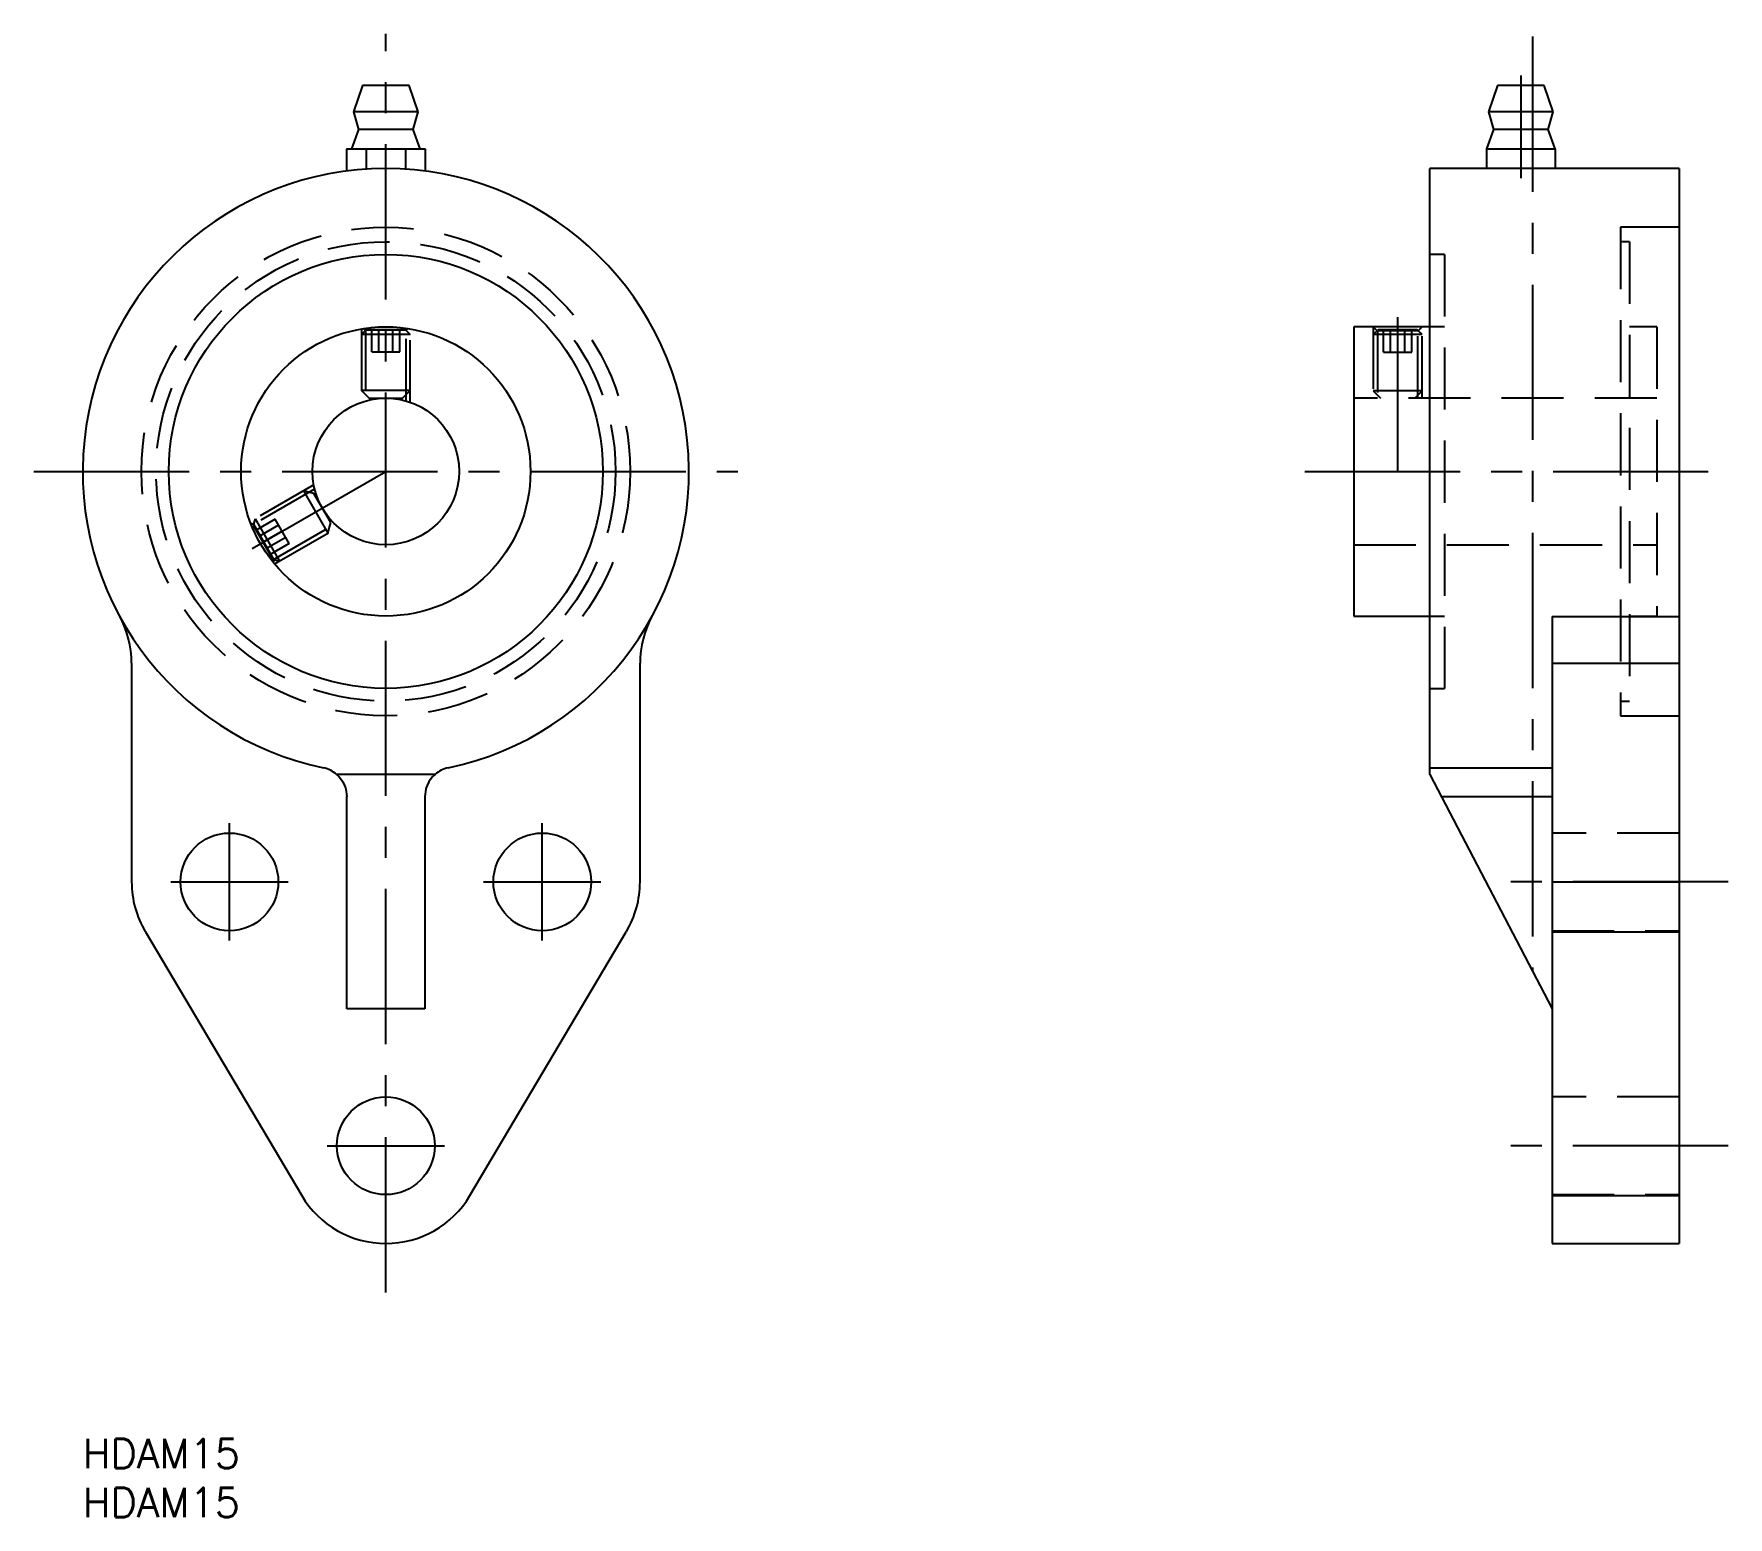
# Model space of a CAD drawing. Extents: x -5 to 168, y -8 to 144.
import ezdxf

# ---------------------------------------------------------------- set-up
doc = ezdxf.new("R2010")
doc.units = 0
doc.header["$LTSCALE"] = 0.5
doc.linetypes.add('CENTER', pattern=[50.8, 31.75, -6.35, 6.35, -6.35])
doc.linetypes.add('DASHED', pattern=[19.05, 12.7, -6.35])
for name, color, linetype in [('MSM_CENTER', 1, 'CENTER'), ('MSM_CONTINUOUS', 7, 'CONTINUOUS'), ('MSM_DASHED', 4, 'DASHED'), ('MSM_NARROW', 5, 'CONTINUOUS'), ('MSM_PART_NUMBER', 7, 'CONTINUOUS')]:
    doc.layers.add(name, color=color, linetype=linetype)
doc.styles.get("Standard").update_dxf_attribs({"font": 'txt.shx', "height": 3, "bigfont": 'bigfont.shx'})

msp = doc.modelspace()

# ---------------------------------------------------------------- linework, layer by layer
at = {"layer": 'MSM_CENTER'}
for p, q in [((31, 15), (31, 143.77)), ((148.3, 143.5), (148.3, 47.84)), ((147.1, 139.5), (147.1, 129)), ((134.5, 99), (134.5, 114.8)), ((-5, 99), (67, 99)), ((17.32, 91.1), (31, 99)), ((125, 99), (168.3, 99)), ((15, 51), (15, 63)), ((47, 51), (47, 63)), ((9, 57), (21, 57)), ((41, 57), (53, 57)), ((168.3, 57), (145.3, 57)), ((25, 30), (37, 30)), ((168.3, 30), (145.3, 30))]:
    msp.add_line(p, q, dxfattribs=at)
at = {"layer": 'MSM_CONTINUOUS'}
for p, q in [((144.7, 138.5), (143.8, 135.8)), ((149.5, 138.5), (144.7, 138.5)), ((150.4, 135.8), (149.5, 138.5)), ((143.8, 135.8), (144.3, 134)), ((150.4, 135.8), (143.8, 135.8)), ((149.9, 134), (150.4, 135.8)), ((144.3, 134), (143.6, 132)), ((149.9, 134), (144.3, 134)), ((150.6, 132), (149.9, 134)), ((143.6, 132), (150.6, 132)), ((143.6, 132), (143.6, 130)), ((147.1, 132), (147.1, 130)), ((150.6, 132), (150.6, 130)), ((137.8, 68), (137.8, 130)), ((163.3, 130), (137.8, 130)), ((163.3, 130), (163.3, 20)), ((137.8, 113.8), (130, 113.8)), ((130, 113.8), (130, 84.2)), ((130, 84.2), (137.8, 84.2)), ((150.3, 84.16), (150.3, 20)), ((5, 79.38), (5, 57)), ((57, 57), (57, 79.38)), ((36.04, 68), (25.96, 68)), ((25.96, 68), (26.12, 67.85)), ((26.12, 67.85), (26.21, 67.75)), ((26.21, 67.75), (26.46, 67.45)), ((35.79, 67.75), (35.54, 67.45)), ((35.88, 67.85), (35.79, 67.75)), ((36.04, 68), (35.88, 67.85)), ((137.8, 68), (150.3, 44)), ((26.46, 67.45), (26.6, 67.23)), ((26.6, 67.23), (26.77, 66.88)), ((26.77, 66.88), (26.86, 66.63)), ((26.86, 66.63), (26.9, 66.5)), ((26.9, 66.5), (26.95, 66.25)), ((26.95, 66.25), (26.99, 65.99)), ((26.99, 65.99), (27, 65.73)), ((35.01, 65.99), (35, 65.73)), ((35.05, 66.25), (35.01, 65.99)), ((35.1, 66.5), (35.05, 66.25)), ((35.14, 66.63), (35.1, 66.5)), ((35.23, 66.88), (35.14, 66.63)), ((35.4, 67.23), (35.23, 66.88)), ((35.54, 67.45), (35.4, 67.23)), ((27, 44), (27, 65.73)), ((35, 65.73), (35, 44)), ((6.4, 51.9), (22.4, 24.9)), ((39.6, 24.9), (55.6, 51.9)), ((35, 44), (27, 44)), ((150.3, 20), (163.3, 20))]:
    msp.add_line(p, q, dxfattribs=at)
for centre, radius in [((31, 99), 22.2), ((31, 99), 14.8), ((31, 99), 7.5), ((15, 57), 5), ((47, 57), 5), ((31, 30), 5)]:
    msp.add_circle(centre, radius, dxfattribs=at)
for centre, radius, start, end in [((31, 99), 31, 281.8812, 258.1188), ((-5, 79.38), 10, 360, 28.5921), ((67, 79.38), 10, 151.4079, 180), ((24, 65.73), 3, 49.2183, 78.1188), ((38, 65.73), 3, 101.8812, 130.7817), ((15, 57), 10, 180, 210.6507), ((47, 57), 10, 329.3493, 360), ((31, 30), 10, 210.6507, 329.3493)]:
    msp.add_arc(centre, radius, start, end, dxfattribs=at)
at = {"layer": 'MSM_DASHED'}
for p, q in [((163.3, 124), (157.3, 124)), ((157.3, 124), (157.3, 74)), ((158.2, 122.5), (157.3, 122.5)), ((158.2, 122.5), (158.2, 75.5)), ((139.3, 121.2), (137.8, 121.2)), ((139.3, 121.2), (139.3, 76.8)), ((28.5, 113.59), (28.5, 106.07)), ((28.99, 113.5), (28.5, 113.01)), ((33.5, 113.01), (28.5, 113.01)), ((28.91, 113.44), (28.72, 113.62)), ((33.09, 113.44), (28.91, 113.44)), ((28.93, 113.65), (28.93, 106.21)), ((33.01, 113.5), (28.99, 113.5)), ((29.56, 111.24), (29.56, 113.5)), ((30.28, 111.24), (30.28, 113.5)), ((31, 111.24), (31, 113.5)), ((31.72, 111.24), (31.72, 113.5)), ((32.44, 111.24), (32.44, 113.5)), ((33.01, 113.5), (33.5, 113.01)), ((33.07, 106.21), (33.07, 113.65)), ((33.09, 113.44), (33.28, 113.62)), ((33.5, 106.07), (33.5, 113.59)), ((132, 113.8), (132, 106.5)), ((132.41, 113.39), (132, 113.8)), ((132.49, 113.5), (132, 113.01)), ((137, 113.01), (132, 113.01)), ((136.59, 113.39), (132.41, 113.39)), ((132.43, 113.44), (132.43, 106.5)), ((136.51, 113.5), (132.49, 113.5)), ((133.06, 111.2), (133.06, 113.5)), ((133.78, 111.2), (133.78, 113.5)), ((134.5, 111.2), (134.5, 113.8)), ((135.22, 111.2), (135.22, 113.5)), ((135.94, 111.2), (135.94, 113.5)), ((137, 113.01), (136.51, 113.5)), ((136.57, 106.5), (136.57, 113.44)), ((136.59, 113.39), (137, 113.8)), ((137, 106.5), (137, 113.8)), ((139.3, 113.8), (137.8, 113.8)), ((161, 113.8), (158.2, 113.8)), ((161, 113.8), (161, 84.2)), ((29.56, 111.24), (32.44, 111.24)), ((133.06, 111.2), (135.94, 111.2)), ((28.5, 107.29), (29.29, 106.5)), ((33.5, 107.29), (28.5, 107.29)), ((29.29, 106.5), (32.71, 106.5)), ((32.71, 106.5), (33.5, 107.29)), ((161, 106.5), (130, 106.5)), ((132, 107.25), (132.75, 106.5)), ((137, 107.25), (132, 107.25)), ((136.25, 106.5), (137, 107.25)), ((23.63, 97.63), (17.12, 93.87)), ((23.72, 97.19), (17.27, 93.46)), ((23.65, 96.73), (22.57, 97.02)), ((22.57, 97.02), (25.07, 92.69)), ((25.36, 93.77), (23.65, 96.73)), ((17.45, 93.59), (17.2, 93.66)), ((17.62, 94.16), (17.44, 93.49)), ((17.45, 93.59), (19.54, 89.97)), ((17.62, 94.16), (20.12, 89.83)), ((19.67, 94.13), (17.72, 93)), ((19.34, 89.88), (25.79, 93.61)), ((21.12, 91.63), (19.67, 94.13)), ((25.07, 92.69), (25.36, 93.77)), ((17.44, 93.49), (19.45, 90.01)), ((20.03, 93.5), (18.08, 92.37)), ((20.4, 92.88), (18.44, 91.75)), ((20.76, 92.25), (18.8, 91.12)), ((19.62, 89.54), (26.13, 93.3)), ((21.12, 91.63), (19.16, 90.5)), ((130, 91.5), (161, 91.5)), ((19.45, 90.01), (20.12, 89.83)), ((19.54, 89.97), (19.47, 89.72)), ((137.8, 84.2), (139.3, 84.2)), ((158.2, 84.2), (161, 84.2)), ((137.8, 76.8), (139.3, 76.8)), ((157.3, 75.5), (158.2, 75.5)), ((157.3, 74), (163.3, 74)), ((163.3, 62), (150.3, 62)), ((150.3, 52), (163.3, 52)), ((163.3, 35), (150.3, 35)), ((150.3, 25), (163.3, 25))]:
    msp.add_line(p, q, dxfattribs=at)
for radius in [25, 23.5]:
    msp.add_circle((31, 99), radius, dxfattribs=at)
at = {"layer": 'MSM_NARROW'}
for p, q in [((150.3, 84.16), (163.3, 84.16)), ((150.3, 79.38), (163.3, 79.38)), ((137.8, 68.66), (150.3, 68.66)), ((138.98, 65.73), (150.3, 65.73)), ((150.3, 57), (163.3, 57)), ((150.3, 51.9), (163.3, 51.9)), ((150.3, 24.9), (163.3, 24.9))]:
    msp.add_line(p, q, dxfattribs=at)
at = {"layer": 'MSM_PART_NUMBER'}
for p, q in [((28.6, 138.5), (27.7, 135.8)), ((33.4, 138.5), (28.6, 138.5)), ((34.3, 135.8), (33.4, 138.5)), ((27.7, 135.8), (28.2, 134)), ((34.3, 135.8), (27.7, 135.8)), ((33.8, 134), (34.3, 135.8)), ((28.2, 134), (27.5, 132)), ((33.8, 134), (28.2, 134)), ((34.5, 132), (33.8, 134)), ((26.96, 132), (35.04, 132)), ((26.96, 132), (26.96, 129.74)), ((28.98, 132), (28.98, 129.93)), ((33.02, 132), (33.02, 129.93)), ((35.04, 132), (35.04, 129.74))]:
    msp.add_line(p, q, dxfattribs=at)

# ---------------------------------------------------------------- texts
for p in [(0, -3), (0, -8)]:
    msp.add_text('HDAM15', height=3, dxfattribs=at).set_placement(p)

doc.saveas('drawing.dxf')
